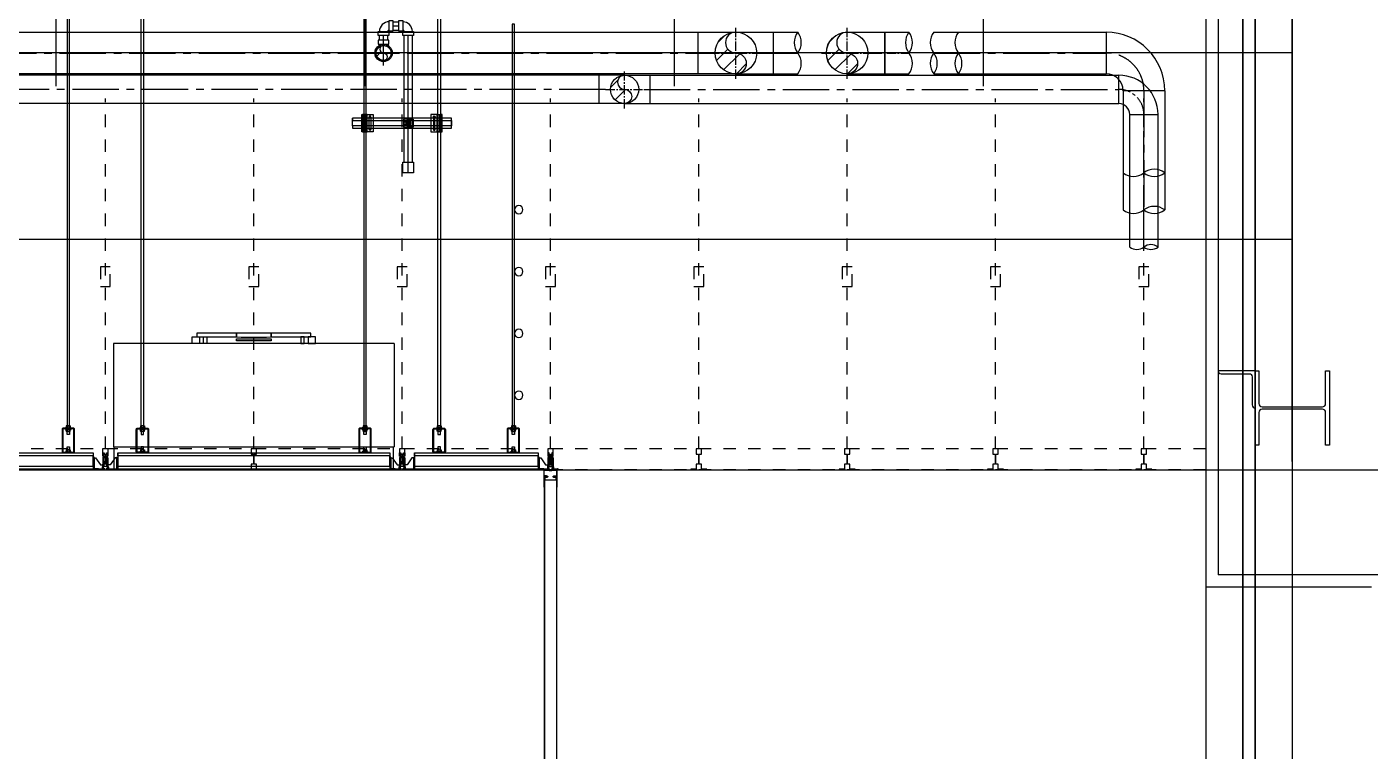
# Model space of a CAD drawing. Header units: millimetres. Extents: x -192235 to 515711, y 45168 to 947868.
# Drawn here: x 184882 to 190315, y 470063 to 472990 of the extents above; entities that cross this region are included whole.
import ezdxf

# ---------------------------------------------------------------- set-up
doc = ezdxf.new("R2010")
doc.units = ezdxf.units.MM
doc.header["$LTSCALE"] = 1000
doc.header["$PDMODE"] = 1
for name, pattern in [('CENTER2', [1.125, 0.75, -0.125, 0.125, -0.125]), ('HIDDEN', [0.375, 0.25, -0.125]), ('HIDDEN2', [4.7625, 3.175, -1.5875]), ('TPH12-SEC-@20-1$0$CENTERK5', [6.916, 6.667, -0.083, 0.083, -0.083]), ('TPH12-SEC-@20-1$0$DOTK1', [0.1, 0.05, -0.05])]:
    doc.linetypes.add(name, pattern=pattern)
for name, color, linetype in [('FS-LINE', 10, 'Continuous'), ('TPH12-SEC-@20-1$0$$FFU', 252, 'TPH12-SEC-@20-1$0$DOTK1'), ('TPH12-SEC-@20-1$0$H-SIN', 252, 'TPH12-SEC-@20-1$0$CENTERK5'), ('TPH12-SEC-@20-1$0$SIAGE1', 252, 'Continuous'), ('TPH12-SEC-@20-1$0$SIAGE3', 252, 'Continuous'), ('TPH12-SEC-@20-1$0$STEEL2', 252, 'Continuous'), ('TPH12-SEC-@20-1$0$STEEL3', 252, 'Continuous'), ('TPH12-SEC-@20-1$0$SUGATA3', 252, 'Continuous'), ('YCD-Xfa-Sec-24$0$A-C-Ceil-Hand_3-8', 2, 'Continuous'), ('YCD-Xfa-Sec-24$0$A-C-Ceiling Grid', 15, 'Continuous'), ('YCD-Xfa-Sec-24$0$A-hurdle', 10, 'Continuous'), ('YCD-Xfa-Sec-24$0$A-WALL-F1', 190, 'Continuous'), ('YCD-Xfa-Sec-24$0$FFU', 145, 'Continuous'), ('YCD-Xfa-Sec-24$0$partition-S', 3, 'Continuous'), ('YFM1P-短$0$M-FOUN', 252, 'Continuous')]:
    doc.layers.add(name, color=color, linetype=linetype)

# ---------------------------------------------------------------- blocks, each defined once
blk = doc.blocks.new('TPH12-SEC-@20-1')
at = {"layer": 'DEFPOINTS'}
for p, q in [((185000, 475550), (185000, 472750)), ((186250, 475550), (186250, 472750)), ((187500, 475550), (187500, 472750)), ((188750, 475550), (188750, 472750))]:
    blk.add_line(p, q, dxfattribs=at)
at = {"layer": 'TPH12-SEC-@20-1$0$$FFU'}
for p, q in [((185200, 471285), (185200, 472700)), ((185800, 471285), (185800, 472700)), ((186400, 471285), (186400, 472700)), ((187000, 471285), (187000, 472700)), ((187600, 471285), (187600, 472700)), ((188200, 471285), (188200, 472700)), ((188800, 471285), (188800, 472700)), ((189400, 471285), (189400, 472700)), ((189650, 471285), (100350, 471285)), ((189650, 471200), (100350, 471200))]:
    blk.add_line(p, q, dxfattribs=at)
for points in [[(185220, 471940), (185220, 472020), (185220, 472020), (185180, 472020), (185180, 471940)], [(185820, 471940), (185820, 472020), (185820, 472020), (185780, 472020), (185780, 471940)], [(186420, 471940), (186420, 472020), (186420, 472020), (186380, 472020), (186380, 471940)], [(187020, 471940), (187020, 472020), (187020, 472020), (186980, 472020), (186980, 471940)], [(187620, 471940), (187620, 472020), (187620, 472020), (187580, 472020), (187580, 471940)], [(188220, 471940), (188220, 472020), (188220, 472020), (188180, 472020), (188180, 471940)], [(188820, 471940), (188820, 472020), (188820, 472020), (188780, 472020), (188780, 471940)], [(189420, 471940), (189420, 472020), (189420, 472020), (189380, 472020), (189380, 471940)], [(185189, 471203), (185167.5, 471203), (185167.5, 471200), (185232.5, 471200), (185232.5, 471203), (185211, 471203), (185211, 471222), (185201.5, 471222), (185201.5, 471263), (185211, 471263), (185211, 471285), (185189, 471285), (185189, 471263), (185198.5, 471263), (185198.5, 471222), (185189, 471222)], [(185789, 471203), (185767.5, 471203), (185767.5, 471200), (185832.5, 471200), (185832.5, 471203), (185811, 471203), (185811, 471222), (185801.5, 471222), (185801.5, 471263), (185811, 471263), (185811, 471285), (185789, 471285), (185789, 471263), (185798.5, 471263), (185798.5, 471222), (185789, 471222)], [(186389, 471203), (186367.5, 471203), (186367.5, 471200), (186432.5, 471200), (186432.5, 471203), (186411, 471203), (186411, 471222), (186401.5, 471222), (186401.5, 471263), (186411, 471263), (186411, 471285), (186389, 471285), (186389, 471263), (186398.5, 471263), (186398.5, 471222), (186389, 471222)], [(186989, 471203), (186967.5, 471203), (186967.5, 471200), (187032.5, 471200), (187032.5, 471203), (187011, 471203), (187011, 471222), (187001.5, 471222), (187001.5, 471263), (187011, 471263), (187011, 471285), (186989, 471285), (186989, 471263), (186998.5, 471263), (186998.5, 471222), (186989, 471222)], [(187589, 471203), (187567.5, 471203), (187567.5, 471200), (187632.5, 471200), (187632.5, 471203), (187611, 471203), (187611, 471222), (187601.5, 471222), (187601.5, 471263), (187611, 471263), (187611, 471285), (187589, 471285), (187589, 471263), (187598.5, 471263), (187598.5, 471222), (187589, 471222)], [(188189, 471203), (188167.5, 471203), (188167.5, 471200), (188232.5, 471200), (188232.5, 471203), (188211, 471203), (188211, 471222), (188201.5, 471222), (188201.5, 471263), (188211, 471263), (188211, 471285), (188189, 471285), (188189, 471263), (188198.5, 471263), (188198.5, 471222), (188189, 471222)], [(188789, 471203), (188767.5, 471203), (188767.5, 471200), (188832.5, 471200), (188832.5, 471203), (188811, 471203), (188811, 471222), (188801.5, 471222), (188801.5, 471263), (188811, 471263), (188811, 471285), (188789, 471285), (188789, 471263), (188798.5, 471263), (188798.5, 471222), (188789, 471222)], [(189389, 471203), (189367.5, 471203), (189367.5, 471200), (189432.5, 471200), (189432.5, 471203), (189411, 471203), (189411, 471222), (189401.5, 471222), (189401.5, 471263), (189411, 471263), (189411, 471285), (189389, 471285), (189389, 471263), (189398.5, 471263), (189398.5, 471222), (189389, 471222)]]:
    blk.add_lwpolyline(points, close=True, dxfattribs=at)
at = {"layer": 'TPH12-SEC-@20-1$0$H-SIN'}
for p, q in [((190000, 484000), (190000, 447500)), ((84160.9, 471200), (201769.6, 471200))]:
    blk.add_line(p, q, dxfattribs=at)
at = {"layer": 'TPH12-SEC-@20-1$0$SIAGE1'}
for p in [(189650, 474650), (190320, 470725)]:
    blk.add_line(p, (189650, 470725), dxfattribs=at)
at = {"layer": 'TPH12-SEC-@20-1$0$SIAGE3'}
for p in [(189700, 474650), (190350, 470775)]:
    blk.add_line(p, (189700, 470775), dxfattribs=at)
at = {"layer": 'TPH12-SEC-@20-1$0$STEEL2'}
for points in [[(189850, 471450), (189850, 471600), (189700, 471600), (189700, 471600, 0.414214), (189712, 471588), (189826, 471588, -0.414214), (189838, 471576), (189838, 471462, 0.414214), (189850, 471450)], [(189850, 471300), (189850, 471600), (189865, 471600), (189865, 471468, 0.414214), (189878, 471455), (190122, 471455, 0.414214), (190135, 471468), (190135, 471600), (190150, 471600), (190150, 471300), (190135, 471300), (190135, 471432, 0.414214), (190122, 471445), (189878, 471445, 0.414214), (189865, 471432), (189865, 471300)]]:
    blk.add_lwpolyline(points, format="xyb", close=True, dxfattribs=at)
at = {"layer": 'TPH12-SEC-@20-1$0$STEEL3'}
for p, q in [((190000, 471232.8), (190000, 476874.9)), ((189650, 474650), (189650, 472783.5))]:
    blk.add_line(p, q, dxfattribs=at)
at = {"layer": 'TPH12-SEC-@20-1$0$SUGATA3'}
blk.add_line((189650, 470725), (189650, 466700), dxfattribs=at)
blk = doc.blocks.new('YFM1P-短')
at = {"layer": 'YFM1P-短$0$M-FOUN', "color": 4}
for p, q in [((100000, 472885), (190000, 472885)), ((100000, 472130), (190000, 472130))]:
    blk.add_line(p, q, dxfattribs=at)
at = {"layer": 'YFM1P-短$0$M-FOUN', "color": 1}
blk.add_line((190000, 471200), (100000, 471200), dxfattribs=at)
blk = doc.blocks.new('YCD-Xfa-Sec-24$0$cg-1')
blk.add_lwpolyline([(0, 68), (0, 0), (1100, 0), (1100, 2.8), (0, 2.8), (0, 15.2), (1100, 15.2), (1100, 55.7), (0, 55.7), (0, 68), (1100, 68), (1100, 0)])
blk = doc.blocks.new('YCD-Xfa-Sec-24$0$Ceil-4T')
for p, q in [((0.45, 5.1), (0, 5.1)), ((0, 5.1), (0, 0)), ((2.2, 0.33), (0, 0.33)), ((0, 0.25), (2.2, 0.25)), ((2.2, 0), (0, 0)), ((0.45, 4.8), (0.45, 5.1)), ((0.45, 4.8), (0.45, 0.33)), ((0.45, 4.8), (1.05, 4.8)), ((0.6, 0.33), (2.2, 0.33)), ((1.05, 4.8), (3, 2.05)), ((3, 2.05), (3.95, 2.05)), ((3.95, 1.55), (3.75, 0.88)), ((3.75, 0.88), (3.95, 0.88)), ((3.75, 0.88), (3.75, 0.25)), ((3.95, 4.8), (3.95, 0.3)), ((3.95, 0.88), (3.95, 1.55)), ((3.95, 0.88), (3.95, 0.45)), ((4.3, 5.1), (4.25, 5.1)), ((5.75, 5.1), (5.7, 5.1)), ((6.05, 4.8), (6.05, 0.3)), ((7, 2.05), (6.05, 2.05)), ((6.05, 1.55), (6.25, 0.88)), ((6.05, 0.88), (6.05, 1.55)), ((6.25, 0.88), (6.05, 0.88)), ((6.05, 0.88), (6.05, 0.45)), ((6.25, 0.88), (6.25, 0.25)), ((8.95, 4.8), (7, 2.05)), ((7.8, 0.33), (10, 0.33)), ((10, 0.25), (7.8, 0.25)), ((10, 0), (7.8, 0)), ((9.55, 4.8), (8.95, 4.8)), ((9.55, 5.1), (10, 5.1)), ((9.55, 4.8), (9.55, 5.1)), ((9.55, 4.8), (9.55, 0.28)), ((10, 5.1), (10, 0))]:
    blk.add_line(p, q)
for points in [[(5.58, 0.1), (5.54, 0.1, -0.414214), (5.5, 0.14), (5.5, 0.58, -0.414214), (5.52, 0.6), (5.82, 0.6, 0.414214), (5.84, 0.62), (5.84, 1.2, 0.414214), (5.74, 1.3), (4.26, 1.3, 0.414214), (4.16, 1.2), (4.16, 0.62, 0.414214), (4.18, 0.6), (4.48, 0.6, -0.414214), (4.5, 0.58), (4.5, 0.14, -0.414214), (4.46, 0.1), (4.42, 0.1, 0.414214), (4.4, 0.08), (4.4, 0.04, -0.414214), (4.36, 0), (2.24, 0, -0.414214), (2.2, 0.04), (2.2, 0.25), (2.2, 0.28, -0.414214), (2.25, 0.33), (2.27, 0.33, -0.414214), (2.32, 0.28), (2.32, 0.27, 0.414214), (2.34, 0.25), (3.87, 0.25, 0.414214), (3.97, 0.35), (3.97, 1.48, -0.414214), (3.99, 1.5), (4.2, 1.5, 0.414214), (4.3, 1.6), (4.3, 5.4, 0.414214), (4.2, 5.5), (3.96, 5.5, -0.414214), (3.94, 5.52), (3.94, 6.76, -0.414214), (3.98, 6.8), (4.46, 6.8, -0.414214), (4.5, 6.76), (4.5, 6.42, -0.414214), (4.48, 6.4), (4.18, 6.4, 0.414214), (4.16, 6.38), (4.16, 5.8, 0.414214), (4.26, 5.7), (5.74, 5.7, 0.414214), (5.84, 5.8), (5.84, 6.38, 0.414214), (5.82, 6.4), (5.52, 6.4, -0.414214), (5.5, 6.42), (5.5, 6.76, -0.414214), (5.54, 6.8), (6.02, 6.8, -0.414214), (6.06, 6.76), (6.06, 5.52, -0.414214), (6.04, 5.5), (5.8, 5.5, 0.414214), (5.7, 5.4), (5.7, 1.6, 0.414214), (5.8, 1.5), (6.01, 1.5, -0.414214), (6.03, 1.48), (6.03, 0.35, 0.414214), (6.13, 0.25), (7.66, 0.25, 0.414214), (7.68, 0.27), (7.68, 0.28, -0.414214), (7.73, 0.33), (7.75, 0.33, -0.414214), (7.8, 0.28), (7.8, 0.25), (7.8, 0.04, -0.414214), (7.76, 0), (5.64, 0, -0.414214), (5.6, 0.04), (5.6, 0.08, 0.414214)], [(4.52, 5.5, 0.414214), (4.42, 5.4), (4.42, 5.2, 0.414214), (4.52, 5.1), (5.48, 5.1, 0.414214), (5.58, 5.2), (5.58, 5.4, 0.414214), (5.48, 5.5)], [(5.58, 3.24, -0.684718), (5.41, 3.17, 0.441058), (4.59, 3.17, -0.684718), (4.42, 3.24), (4.42, 4.38), (4.42, 4.8, -0.414214), (4.52, 4.9), (5.48, 4.9, -0.414214), (5.58, 4.8), (5.58, 4.38)], [(5, 1.5), (5.48, 1.5, 0.414214), (5.58, 1.6), (5.58, 2.36, 0.684718), (5.41, 2.43, -0.441058), (4.59, 2.43, 0.684718), (4.42, 2.36), (4.42, 1.6, 0.414214), (4.52, 1.5)]]:
    blk.add_lwpolyline(points, format="xyb", close=True)
blk.add_circle((5, 2.8), 0.375)
for centre, radius, start, end in [((3.75, 0.45), 0.2, 270, 0), ((4.25, 4.8), 0.3, 90, 180), ((5.75, 4.8), 0.3, 0, 90), ((6.25, 0.45), 0.2, 180, 270)]:
    blk.add_arc(centre, radius, start, end)
for p in [(2.2, 0), (2.2, 0), (2.2, 0), (2.2, 0), (2.2, 0), (2.2, 0), (2.2, 0), (2.2, 0), (2.2, 0), (2.2, 0), (2.2, 0), (2.2, 0), (2.2, 0), (2.2, 0), (2.2, 0), (2.2, 0), (2.2, 0), (3.95, 0.35), (3.97, 0.41), (4.16, 0.64), (4.54, 5.1), (4.56, 4.9), (4.58, 5.1), (5.84, 0.65), (5.85, 0.67), (6.03, 0.41), (6.05, 0.35), (7.8, 0)]:
    blk.add_point(p)
blk = doc.blocks.new('YCD-Xfa-Sec-24$0$FFU-120x120x55')
for p, q in [((-56.8, 50.8), (-56.8, 9)), ((56.8, 50.8), (-56.8, 50.8)), ((56.8, 50.8), (56.8, 9)), ((-56.8, 9), (56.8, 9)), ((-56.5, 0), (-56.5, 9)), ((56.5, 0), (56.5, 9)), ((-56.5, 0), (56.5, 0))]:
    blk.add_line(p, q)
for points in [[(-7, 54.87, 0.414214), (-7.13, 55), (-23, 55), (-23, 53.5), (-7.13, 53.5, 0.414214), (-7, 53.63)], [(6.87, 53.49, 0.396463), (7, 53.63), (7, 54.87, 0.414214), (6.87, 55), (-6.87, 55, 0.414214), (-7, 54.87), (-7, 53.63, 0.396539), (-6.87, 53.49, 0.029282)], [(7.13, 53.5), (23, 53.5), (23, 55), (7.13, 55, 0.414214), (7, 54.87), (7, 53.63, 0.414214)]]:
    blk.add_lwpolyline(points, format="xyb", close=True)
for points in [[(-22.03, 50.8), (-25, 50.8), (-25, 53.5), (-22.03, 53.5), (-22.03, 51.04)], [(-19, 50.8), (-20.35, 50.8), (-20.35, 53.5), (-19, 53.5), (-19, 51.04)], [(-7, 51.8), (-7, 52.7), (7, 52.7), (7, 51.8)], [(19, 50.8), (20.35, 50.8), (20.35, 53.5), (19, 53.5), (19, 50.95)], [(22.03, 50.8), (25, 50.8), (25, 53.5), (22.03, 53.5), (22.03, 50.95)]]:
    blk.add_lwpolyline(points, close=True)
blk = doc.blocks.new('YCD-Xfa-Sec-24$0$Ceil-3T')
for p, q in [((-1.05, 1.55), (-1.25, 0.88)), ((-1.25, 0.88), (-1.05, 0.88)), ((-1.25, 0.88), (-1.25, 0.25)), ((-1.05, 4.8), (-1.05, 0.3)), ((-1.05, 0.88), (-1.05, 1.55)), ((-1.05, 0.88), (-1.05, 0.45)), ((-0.7, 5.1), (-0.75, 5.1)), ((0.75, 5.1), (0.7, 5.1)), ((1.05, 4.8), (1.05, 0.3)), ((2, 2.05), (1.05, 2.05)), ((1.05, 1.55), (1.25, 0.88)), ((1.05, 0.88), (1.05, 1.55)), ((1.25, 0.88), (1.05, 0.88)), ((1.05, 0.88), (1.05, 0.45)), ((1.25, 0.88), (1.25, 0.25)), ((3.95, 4.8), (2, 2.05)), ((2.8, 0.33), (5, 0.33)), ((5, 0.25), (2.8, 0.25)), ((5, 0), (2.8, 0)), ((4.55, 4.8), (3.95, 4.8)), ((4.55, 5.1), (5, 5.1)), ((4.55, 4.8), (4.55, 5.1)), ((4.55, 4.8), (4.55, 0.28)), ((5, 5.1), (5, 0))]:
    blk.add_line(p, q)
for points in [[(0.58, 0.1), (0.54, 0.1, -0.414214), (0.5, 0.14), (0.5, 0.58, -0.414214), (0.52, 0.6), (0.82, 0.6, 0.414214), (0.84, 0.62), (0.84, 1.2, 0.414214), (0.74, 1.3), (-0.74, 1.3, 0.414214), (-0.84, 1.2), (-0.84, 0.62, 0.414214), (-0.82, 0.6), (-0.52, 0.6, -0.414214), (-0.5, 0.58), (-0.5, 0.14, -0.414214), (-0.54, 0.1), (-0.58, 0.1, 0.414214), (-0.6, 0.08), (-0.6, 0.04, -0.414214), (-0.64, 0), (-2.76, 0, -0.414214), (-2.8, 0.04), (-2.8, 0.25), (-2.8, 0.28, -0.414214), (-2.75, 0.33), (-2.73, 0.33, -0.414214), (-2.68, 0.28), (-2.68, 0.27, 0.414214), (-2.66, 0.25), (-1.13, 0.25, 0.414214), (-1.03, 0.35), (-1.03, 1.48, -0.414214), (-1.01, 1.5), (-0.8, 1.5, 0.414214), (-0.7, 1.6), (-0.7, 5.4, 0.414214), (-0.8, 5.5), (-1.04, 5.5, -0.414214), (-1.06, 5.52), (-1.06, 6.76, -0.414214), (-1.02, 6.8), (-0.54, 6.8, -0.414214), (-0.5, 6.76), (-0.5, 6.42, -0.414214), (-0.52, 6.4), (-0.82, 6.4, 0.414214), (-0.84, 6.38), (-0.84, 5.8, 0.414214), (-0.74, 5.7), (0.74, 5.7, 0.414214), (0.84, 5.8), (0.84, 6.38, 0.414214), (0.82, 6.4), (0.52, 6.4, -0.414214), (0.5, 6.42), (0.5, 6.76, -0.414214), (0.54, 6.8), (1.02, 6.8, -0.414214), (1.06, 6.76), (1.06, 5.52, -0.414214), (1.04, 5.5), (0.8, 5.5, 0.414214), (0.7, 5.4), (0.7, 1.6, 0.414214), (0.8, 1.5), (1.01, 1.5, -0.414214), (1.03, 1.48), (1.03, 0.35, 0.414214), (1.13, 0.25), (2.66, 0.25, 0.414214), (2.68, 0.27), (2.68, 0.28, -0.414214), (2.73, 0.33), (2.75, 0.33, -0.414214), (2.8, 0.28), (2.8, 0.25), (2.8, 0.04, -0.414214), (2.76, 0), (0.64, 0, -0.414214), (0.6, 0.04), (0.6, 0.08, 0.414214)], [(-0.48, 5.5, 0.414214), (-0.58, 5.4), (-0.58, 5.2, 0.414214), (-0.48, 5.1), (0.48, 5.1, 0.414214), (0.58, 5.2), (0.58, 5.4, 0.414214), (0.48, 5.5)], [(0.58, 3.24, -0.684718), (0.41, 3.17, 0.441058), (-0.41, 3.17, -0.684718), (-0.58, 3.24), (-0.58, 4.38), (-0.58, 4.8, -0.414214), (-0.48, 4.9), (0.48, 4.9, -0.414214), (0.58, 4.8), (0.58, 4.38)], [(0, 1.5), (0.48, 1.5, 0.414214), (0.58, 1.6), (0.58, 2.36, 0.684718), (0.41, 2.43, -0.441058), (-0.41, 2.43, 0.684718), (-0.58, 2.36), (-0.58, 1.6, 0.414214), (-0.48, 1.5)]]:
    blk.add_lwpolyline(points, format="xyb", close=True)
blk.add_circle((0, 2.8), 0.375)
for centre, radius, start, end in [((-1.25, 0.45), 0.2, 270, 0), ((-0.75, 4.8), 0.3, 90, 180), ((0.75, 4.8), 0.3, 0, 90), ((1.25, 0.45), 0.2, 180, 270)]:
    blk.add_arc(centre, radius, start, end)
for p in [(-1.05, 6.8), (1.05, 6.8), (-1.05, 0.35), (-1.03, 0.41), (-0.84, 0.64), (-0.46, 5.1), (-0.44, 4.9), (-0.42, 5.1), (0.84, 0.65), (0.85, 0.67), (1.03, 0.41), (1.05, 0.35), (2.8, 0)]:
    blk.add_point(p)
blk = doc.blocks.new('YCD-Xfa-Sec-24$0$Cap-3')
for p, q in [((-8, 2.8), (-11, 2)), ((-11, 2), (-11, 0)), ((-11, 2), (11, 2)), ((-11, 0), (11, 0)), ((-8, 9.2), (-8, 2.8)), ((0, 10), (-6, 10)), ((-4, 9.2), (-4, 2.8)), ((6, 10), (0, 10)), ((4, 2.8), (4, 9.2)), ((8, 9.2), (8, 2.8)), ((8, 2.8), (11, 2)), ((11, 2), (11, 0))]:
    blk.add_line(p, q)
for centre, radius, start, end in [((-6, 7.1), 2.9, 46.3972, 133.6028), ((-6, 4.9), 2.9, 226.3972, 313.6028), ((0, -0.4), 10.4, 67.3801, 112.6199), ((0, 12.4), 10.4, 247.3801, 292.6199), ((6, 7.1), 2.9, 46.3972, 133.6028), ((6, 4.9), 2.9, 226.3972, 313.6028)]:
    blk.add_arc(centre, radius, start, end)
blk = doc.blocks.new('YCD-Xfa-Sec-24')
at = {"layer": 'YCD-Xfa-Sec-24$0$A-C-Ceil-Hand_3-8', "elevation": 0}
for points in [[(523445.2, 401378), (523454.8, 401378), (523454.8, 403196.6), (523445.2, 403196.6)], [(523754.8, 401378), (523745.2, 401378), (523745.2, 403196.6), (523754.8, 403196.6)], [(524645.2, 401378), (524654.8, 401378), (524654.8, 403196.6), (524645.2, 403196.6)], [(524954.8, 401378), (524945.2, 401378), (524945.2, 403196.6), (524954.8, 403196.6)], [(523154.8, 401378), (523145.2, 401378), (523145.2, 403000.1), (523154.8, 403000.1)], [(523145.2, 401343), (523154.8, 401343), (523154.8, 401355), (523145.2, 401355)], [(523454.8, 401343), (523445.2, 401343), (523445.2, 401355), (523454.8, 401355)], [(523745.2, 401343), (523754.8, 401343), (523754.8, 401355), (523745.2, 401355)], [(524654.8, 401343), (524645.2, 401343), (524645.2, 401355), (524654.8, 401355)], [(524945.2, 401343), (524954.8, 401343), (524954.8, 401355), (524945.2, 401355)], [(523145.2, 401281), (523154.8, 401281), (523154.8, 401293), (523145.2, 401293)], [(523454.8, 401281), (523445.2, 401281), (523445.2, 401293), (523454.8, 401293)], [(523745.2, 401281), (523754.8, 401281), (523754.8, 401293), (523745.2, 401293)], [(524654.8, 401281), (524645.2, 401281), (524645.2, 401293), (524654.8, 401293)], [(524945.2, 401281), (524954.8, 401281), (524954.8, 401293), (524945.2, 401293)]]:
    blk.add_lwpolyline(points, close=True, dxfattribs=at)
for points in [[(523175, 401363), (523175, 401273, -0.414214), (523170, 401268), (523130, 401268, -0.414214), (523125, 401273), (523125, 401363, -0.414214), (523130, 401368), (523170, 401368, -0.414214)], [(523172, 401363), (523172, 401273, -0.414214), (523170, 401271), (523130, 401271, -0.414214), (523128, 401273), (523128, 401363, -0.414214), (523130, 401365), (523170, 401365, -0.414214)], [(523425, 401363), (523425, 401273, 0.414214), (523430, 401268), (523470, 401268, 0.414214), (523475, 401273), (523475, 401363, 0.414214), (523470, 401368), (523430, 401368, 0.414214)], [(523428, 401363), (523428, 401273, 0.414214), (523430, 401271), (523470, 401271, 0.414214), (523472, 401273), (523472, 401363, 0.414214), (523470, 401365), (523430, 401365, 0.414214)], [(523775, 401363), (523775, 401273, -0.414214), (523770, 401268), (523730, 401268, -0.414214), (523725, 401273), (523725, 401363, -0.414214), (523730, 401368), (523770, 401368, -0.414214)], [(523772, 401363), (523772, 401273, -0.414214), (523770, 401271), (523730, 401271, -0.414214), (523728, 401273), (523728, 401363, -0.414214), (523730, 401365), (523770, 401365, -0.414214)], [(524625, 401363), (524625, 401273, 0.414214), (524630, 401268), (524670, 401268, 0.414214), (524675, 401273), (524675, 401363, 0.414214), (524670, 401368), (524630, 401368, 0.414214)], [(524628, 401363), (524628, 401273, 0.414214), (524630, 401271), (524670, 401271, 0.414214), (524672, 401273), (524672, 401363, 0.414214), (524670, 401365), (524630, 401365, 0.414214)], [(524975, 401363), (524975, 401273, -0.414214), (524970, 401268), (524930, 401268, -0.414214), (524925, 401273), (524925, 401363, -0.414214), (524930, 401368), (524970, 401368, -0.414214)], [(524972, 401363), (524972, 401273, -0.414214), (524970, 401271), (524930, 401271, -0.414214), (524928, 401273), (524928, 401363, -0.414214), (524930, 401365), (524970, 401365, -0.414214)]]:
    blk.add_lwpolyline(points, format="xyb", close=True, dxfattribs=at)
at = {"layer": 'YCD-Xfa-Sec-24$0$A-C-Ceiling Grid', "elevation": 0}
blk.add_lwpolyline([(523550, 401268), (523550, 401200), (523050, 401200), (523050, 401202.8), (523550, 401202.8), (523550, 401215.2), (523050, 401215.2), (523050, 401255.7), (523550, 401255.7), (523550, 401268), (523050, 401268), (523050, 401200)], dxfattribs=at)
blk.add_lwpolyline([(523550, 401268), (523550, 401200), (523050, 401200), (523050, 401202.8), (523550, 401202.8), (523550, 401215.2), (523050, 401215.2), (523050, 401255.7), (523550, 401255.7), (523550, 401268), (523050, 401268), (523050, 401200)], dxfattribs=at)
at = {"layer": 'YCD-Xfa-Sec-24$0$A-hurdle'}
for centre in [(523128.2, 402251, 0), (523128.2, 402001, 0), (523128.2, 401751, 0), (523128.2, 401501, 0)]:
    blk.add_circle(centre, 17, dxfattribs=at)
at = {"layer": 'YCD-Xfa-Sec-24$0$A-WALL-F1'}
for points in [[(520151.8, 404569.4), (520159, 404569.4), (520159, 404570), (520151.8, 404570, 0.414214), (520150, 404568.2), (520150, 396274.2, 0.414213), (520151.8, 396272.4), (520159, 396272.4), (520159, 396273), (520151.8, 396273, -0.414214), (520150.6, 396274.2), (520150.6, 404568.2, -0.414214)], [(520198.2, 404569.4), (520191, 404569.4), (520191, 404570), (520198.2, 404570, -0.414214), (520200, 404568.2), (520200, 396274.2, -0.414213), (520198.2, 396272.4), (520191, 396272.4), (520191, 396273), (520198.2, 396273, 0.414214), (520199.4, 396274.2), (520199.4, 404568.2, 0.414214)]]:
    blk.add_lwpolyline(points, format="xyb", close=True, dxfattribs=at)
at = {"layer": 'YCD-Xfa-Sec-24$0$partition-S'}
for p, q in [((522973.5, 401130, 0), (522973.5, 401200, 0)), ((522973.5, 401200, 0), (522999.7, 401200, 0)), ((522976.5, 401198.5, 0), (522975, 401197, 0)), ((522975, 401197, 0), (522975, 401140, 0)), ((522994, 401198.5, 0), (522976.5, 401198.5, 0)), ((522995, 401197.5, 0), (522994, 401198.5, 0)), ((522999.7, 401197.5, 0), (522995, 401197.5, 0)), ((522999.7, 401200, 0), (523000, 401199.7, 0)), ((523000, 401197.8, 0), (522999.7, 401197.5, 0)), ((523000, 401199.7, 0), (523000.3, 401200, 0)), ((523000.3, 401197.5, 0), (523000, 401197.8, 0)), ((523000.3, 401200, 0), (523026.5, 401200, 0)), ((523005, 401197.5, 0), (523000.3, 401197.5, 0)), ((523006, 401198.5, 0), (523005, 401197.5, 0)), ((523023.5, 401198.5, 0), (523006, 401198.5, 0)), ((523025, 401197, 0), (523023.5, 401198.5, 0)), ((523025, 401140, 0), (523025, 401197, 0)), ((523026.5, 401200, 0), (523026.5, 401130, 0)), ((522975, 401140, 0), (522974.5, 401131.2, 0)), ((522975.6, 401173.2, 0), (522975.6, 396724.8, 0)), ((522976.1, 401169.1, 0), (522976.1, 401160.1, 0)), ((522984, 401175, 0), (522976.8, 401175, 0)), ((522984, 401174.4, 0), (522976.8, 401174.4, 0)), ((522976.9, 401160.1, 0), (522976.9, 401169.1, 0)), ((522987.2, 401170.6, 0), (522977.6, 401170.6, 0)), ((522977.6, 401169.8, 0), (522987.2, 401169.8, 0)), ((523022.4, 401159.4, 0), (522977.6, 401159.4, 0)), ((522977.6, 401158.6, 0), (523022.4, 401158.6, 0)), ((522987.2, 401174.4, 0), (522981.1, 401174.4, 0)), ((522981.1, 401174.4, 0), (522981.1, 401173.6, 0)), ((522981.1, 401173.6, 0), (522987.2, 401173.6, 0)), ((522984, 401175, 0), (522984, 401174.4, 0)), ((522988.2, 401172.6, 0), (522988.2, 401171.6, 0)), ((522989, 401171.6, 0), (522989, 401172.6, 0)), ((523011, 401172.6, 0), (523011, 401171.6, 0)), ((523011.8, 401171.6, 0), (523011.8, 401172.6, 0)), ((523018.9, 401174.4, 0), (523012.8, 401174.4, 0)), ((523012.8, 401173.6, 0), (523018.9, 401173.6, 0)), ((523022.4, 401170.6, 0), (523012.8, 401170.6, 0)), ((523012.8, 401169.8, 0), (523022.4, 401169.8, 0)), ((523016, 401175, 0), (523023.2, 401175, 0)), ((523016, 401175, 0), (523016, 401174.4, 0)), ((523016, 401174.4, 0), (523023.2, 401174.4, 0)), ((523018.9, 401173.6, 0), (523018.9, 401174.4, 0)), ((523023.1, 401169.1, 0), (523023.1, 401160.1, 0)), ((523023.9, 401160.1, 0), (523023.9, 401169.1, 0)), ((523024.4, 401173.2, 0), (523024.4, 396724.8, 0)), ((523025, 401173.3, 0), (523025, 396724.8, 0)), ((523025.5, 401131.2, 0), (523025, 401140, 0)), ((522975, 401130, 0), (522973.5, 401130, 0)), ((522974.5, 401131.2, 0), (522975, 401131.2, 0)), ((522975, 401131.2, 0), (522975, 401130, 0)), ((523025, 401130, 0), (523025, 401131.2, 0)), ((523025, 401131.2, 0), (523025.5, 401131.2, 0)), ((523026.5, 401130, 0), (523025, 401130, 0))]:
    blk.add_line(p, q, dxfattribs=at)
for centre, radius, start, end in [((522976.8, 401173.2, 0), 1.8, 90, 180), ((522976.8, 401173.2, 0), 1.2, 90, 180), ((522977.6, 401169.1, 0), 1.5, 90, 180), ((522977.6, 401160.1, 0), 1.5, 180, 270), ((522977.6, 401169.1, 0), 0.698, 90, 180), ((522977.6, 401160.1, 0), 0.698, 180, 270), ((522987.2, 401172.6, 0), 1.79, 0, 90), ((522987.2, 401172.6, 0), 0.997, 0, 90), ((522987.2, 401171.6, 0), 1.79, 270, 0), ((522987.2, 401171.6, 0), 0.997, 270, 0), ((523012.8, 401172.6, 0), 1.79, 90, 180), ((523012.8, 401171.6, 0), 1.79, 180, 270), ((523012.8, 401172.6, 0), 0.997, 90, 180), ((523012.8, 401171.6, 0), 0.997, 180, 270), ((523022.4, 401169.1, 0), 1.5, 0, 90), ((523022.4, 401169.1, 0), 0.698, 360, 90), ((523022.4, 401160.1, 0), 0.698, 270, 0), ((523022.4, 401160.1, 0), 1.5, 270, 0), ((523023.2, 401173.2, 0), 1.78, 359.3327, 90.2764), ((523023.2, 401173.2, 0), 1.2, 0, 90)]:
    blk.add_arc(centre, radius, start, end, dxfattribs=at)
at = {"layer": 'YCD-Xfa-Sec-24$0$A-C-Ceil-Hand_3-8', "xscale": -1}
for p in [(523150, 401368, 0), (523750, 401368, 0), (524950, 401368, 0), (523150, 401271, 0), (523750, 401271, 0), (524950, 401271, 0)]:
    blk.add_blockref('YCD-Xfa-Sec-24$0$Cap-3', p, dxfattribs=at)
at = {"layer": 'YCD-Xfa-Sec-24$0$A-C-Ceil-Hand_3-8', "xscale": -1, "rotation": 180}
for p in [(523150, 401365, 0), (523750, 401365, 0), (524950, 401365, 0)]:
    blk.add_blockref('YCD-Xfa-Sec-24$0$Cap-3', p, dxfattribs=at)
at = {"layer": 'YCD-Xfa-Sec-24$0$A-C-Ceil-Hand_3-8'}
for p in [(523450, 401368, 0), (524650, 401368, 0), (523450, 401271, 0), (524650, 401271, 0)]:
    blk.add_blockref('YCD-Xfa-Sec-24$0$Cap-3', p, dxfattribs=at)
at = {"layer": 'YCD-Xfa-Sec-24$0$A-C-Ceil-Hand_3-8', "rotation": 180}
for p in [(523450, 401365, 0), (524650, 401365, 0)]:
    blk.add_blockref('YCD-Xfa-Sec-24$0$Cap-3', p, dxfattribs=at)
at = {"layer": 'YCD-Xfa-Sec-24$0$A-C-Ceiling Grid', "yscale": 10, "zscale": 10}
for name, p, xscale in [('YCD-Xfa-Sec-24$0$Ceil-3T', (523000, 401200, 0), 10), ('YCD-Xfa-Sec-24$0$Ceil-4T', (523650, 401200, 0), -10), ('YCD-Xfa-Sec-24$0$Ceil-4T', (524850, 401200, 0), -10)]:
    blk.add_blockref(name, p, dxfattribs=dict(at, xscale=xscale))
at = {"layer": 'YCD-Xfa-Sec-24$0$A-C-Ceiling Grid', "xscale": -1}
for p in [(524750, 401200, 0), (525950, 401200, 0)]:
    blk.add_blockref('YCD-Xfa-Sec-24$0$cg-1', p, dxfattribs=at)
at = {"layer": 'YCD-Xfa-Sec-24$0$FFU', "xscale": -10, "yscale": 10, "zscale": 10}
blk.add_blockref('YCD-Xfa-Sec-24$0$FFU-120x120x55', (524199.6, 401202.5, 0), dxfattribs=at)
blk = doc.blocks.new('FS-90-25A')
at = {"layer": 'FS-LINE'}
for points in [[(2.15, -1.6), (-2.15, -1.6), (-2.15, 0), (2.15, 0)], [(-2.21, -1.66), (-2.21, -5.96), (-3.81, -5.96), (-3.81, -1.66)]]:
    blk.add_lwpolyline(points, close=True, dxfattribs=at)
for radius in [0.54, 3.88]:
    blk.add_arc((-2.21, -1.6), radius, 270, 0, dxfattribs=at)
blk = doc.blocks.new('L30-SP-TD-50x25-rd48.41375')
at = {"layer": 'FS-LINE'}
h = blk.add_hatch(dxfattribs=at)
h.set_pattern_fill('ANSI31', color=1, scale=1.5, style=0)
h.set_pattern_definition([(45, (-11264.6674, 12496.2735), (-3.367596, 3.367596), [])])
edge = h.paths.add_edge_path()
edge.add_arc((-7687.5, 18898.41), 3.02, 90, 270)
edge.add_arc((-7687.5, 18896.91), 1.51, 270, 450)
edge.add_arc((-7687.5, 18899.92), 1.51, 90, 270, ccw=False)
for p, q in [((-7683.69, 18911.02), (-7681.31, 18911.02)), ((-7689.17, 18903.54), (-7689.17, 18905.54)), ((-7685.83, 18903.54), (-7685.83, 18905.54)), ((-7683.69, 18907.68), (-7681.31, 18907.68)), ((-7679.17, 18854.25), (-7679.17, 18905.54)), ((-7675.83, 18854.25), (-7675.83, 18905.54)), ((-7689.17, 18901.94), (-7689.47, 18901.3)), ((-7685.83, 18901.94), (-7685.53, 18901.3)), ((-7695, 18873.56), (-7695, 18866.56)), ((-7665, 18873.56), (-7665, 18866.56)), ((-7678.35, 18869.5), (-7678.35, 18870.63)), ((-7677.9, 18870.81), (-7678.3, 18870.81)), ((-7678.3, 18870.44), (-7677.9, 18870.44)), ((-7678.3, 18869.69), (-7677.9, 18869.69)), ((-7677.9, 18869.31), (-7678.3, 18869.31)), ((-7677.9, 18870.81), (-7677.85, 18870.91)), ((-7677.9, 18869.31), (-7677.85, 18869.21)), ((-7677.85, 18869.21), (-7677.85, 18870.91)), ((-7677.85, 18870.91), (-7677.75, 18870.91)), ((-7677.75, 18869.21), (-7677.85, 18869.21)), ((-7677.75, 18870.91), (-7677.75, 18869.21)), ((-7677.25, 18869.21), (-7677.25, 18870.91)), ((-7677.25, 18870.91), (-7677.15, 18870.91)), ((-7677.15, 18869.21), (-7677.25, 18869.21)), ((-7677.15, 18870.91), (-7677.15, 18869.21)), ((-7677.1, 18870.81), (-7677.15, 18870.91)), ((-7677.1, 18869.31), (-7677.15, 18869.21)), ((-7677.1, 18870.81), (-7676.7, 18870.81)), ((-7676.7, 18870.44), (-7677.1, 18870.44)), ((-7676.7, 18869.69), (-7677.1, 18869.69)), ((-7677.1, 18869.31), (-7676.7, 18869.31)), ((-7676.65, 18870.63), (-7676.65, 18869.5))]:
    blk.add_line(p, q, dxfattribs=at)
at = {"layer": 'FS-LINE', "color": 1, "linetype": 'CENTER2', "ltscale": 0.01}
blk.add_line((-7687.5, 18903.43), (-7687.5, 18905.54), dxfattribs=at)
at = {"layer": 'FS-LINE', "color": 1, "linetype": 'CENTER2', "ltscale": 0.1}
for p, q in [((-7683.69, 18909.35), (-7681.31, 18909.35)), ((-7677.5, 18850), (-7677.5, 18905.54))]:
    blk.add_line(p, q, dxfattribs=at)
at = {"layer": 'FS-LINE', "color": 1, "linetype": 'CENTER2', "ltscale": 0.05}
for p, q in [((-7687.5, 18893.4), (-7687.5, 18903.43)), ((-7692.52, 18898.41), (-7682.48, 18898.41))]:
    blk.add_line(p, q, dxfattribs=at)
at = {"layer": 'FS-LINE'}
for points in [[(-7687.5, 18901.43, 1), (-7687.5, 18898.41, -1), (-7687.5, 18895.4, -1)], [(-7692.7, 18872.46), (-7692.7, 18867.66, -1), (-7693.3, 18867.66), (-7693.3, 18872.46, -1)], [(-7667.3, 18872.46), (-7667.3, 18867.66, 1), (-7666.7, 18867.66), (-7666.7, 18872.46, 1)]]:
    blk.add_lwpolyline(points, format="xyb", close=True, dxfattribs=at)
for points in [[(-7689.65, 18901.94), (-7685.35, 18901.94), (-7685.35, 18903.54), (-7689.65, 18903.54)], [(-7677.75, 18871.61), (-7679.42, 18871.61), (-7679.42, 18868.51), (-7677.75, 18868.51)], [(-7677.75, 18871.61), (-7677.5, 18871.61), (-7677.5, 18868.51), (-7677.75, 18868.51)], [(-7677.5, 18871.61), (-7677.25, 18871.61), (-7677.25, 18868.51), (-7677.5, 18868.51)], [(-7677.25, 18871.61), (-7675.58, 18871.61), (-7675.58, 18868.51), (-7677.25, 18868.51)], [(-7679.65, 18850), (-7679.65, 18854.25), (-7675.35, 18854.25), (-7675.35, 18850)]]:
    blk.add_lwpolyline(points, close=True, dxfattribs=at)
for points in [[(-7694.15, 18873.56), (-7695.95, 18873.56), (-7695.95, 18866.56), (-7694.15, 18866.56), (-7694.15, 18873.56), (-7691.65, 18873.56), (-7691.65, 18866.56), (-7696.25, 18866.56), (-7696.25, 18873.56), (-7695.95, 18873.56)], [(-7665.85, 18873.56), (-7664.05, 18873.56), (-7664.05, 18866.56), (-7665.85, 18866.56), (-7665.85, 18873.56), (-7668.35, 18873.56), (-7668.35, 18866.56), (-7663.75, 18866.56), (-7663.75, 18873.56), (-7664.05, 18873.56)], [(-7700, 18868.95), (-7700, 18868), (-7660, 18868), (-7660, 18872.13), (-7700, 18872.13), (-7700, 18871.18), (-7660, 18871.18), (-7660, 18868.95), (-7700, 18868.95), (-7700, 18872.13)], [(-7678.35, 18870.46), (-7679.25, 18870.46), (-7679.35, 18870.36), (-7679.35, 18869.77), (-7679.25, 18869.67), (-7678.35, 18869.67)]]:
    blk.add_lwpolyline(points, dxfattribs=at)
for points in [[(-7692.65, 18872.13), (-7692.65, 18872.64, 1), (-7693.35, 18872.64), (-7693.35, 18872.13)], [(-7667.35, 18872.13), (-7667.35, 18872.64, -1), (-7666.65, 18872.64), (-7666.65, 18872.13)], [(-7692.65, 18868), (-7692.65, 18867.49, -1), (-7693.35, 18867.49), (-7693.35, 18868)], [(-7667.35, 18868), (-7667.35, 18867.49, 1), (-7666.65, 18867.49), (-7666.65, 18868)]]:
    blk.add_lwpolyline(points, format="xyb", dxfattribs=at)
at = {"layer": 'FS-LINE', "linetype": 'HIDDEN', "ltscale": 0.01}
for points in [[(-7679.17, 18871.61), (-7679.42, 18871.61), (-7679.42, 18868.51), (-7679.17, 18868.51)], [(-7675.83, 18871.61), (-7675.58, 18871.61), (-7675.58, 18868.51), (-7675.83, 18868.51)]]:
    blk.add_lwpolyline(points, close=True, dxfattribs=at)
at = {"layer": 'FS-LINE'}
for radius in [3.5, 3.02]:
    blk.add_circle((-7687.5, 18898.41), radius, dxfattribs=at)
at = {"layer": 'FS-LINE', "linetype": 'HIDDEN2', "ltscale": 0.01}
for centre in [(-7693, 18872.46), (-7667, 18872.46), (-7693, 18867.66), (-7667, 18867.66)]:
    blk.add_circle(centre, 0.3, dxfattribs=at)
at = {"layer": 'FS-LINE'}
for centre, radius, start, end in [((-7677.97, 18870.63), 0.377, 150.1372, 209.8628), ((-7676.92, 18870.06), 1.43, 164.8107, 195.1893), ((-7677.97, 18869.5), 0.377, 150.1372, 209.8628), ((-7678.23, 18870.63), 0.377, 330.1372, 29.8628), ((-7679.28, 18870.06), 1.43, 344.8107, 15.1893), ((-7678.23, 18869.5), 0.377, 330.1372, 29.8628), ((-7676.77, 18870.63), 0.377, 150.1372, 209.8628), ((-7675.72, 18870.06), 1.43, 164.8107, 195.1893), ((-7676.77, 18869.5), 0.377, 150.1372, 209.8628), ((-7677.03, 18870.63), 0.377, 330.1372, 29.8628), ((-7678.08, 18870.06), 1.43, 344.8107, 15.1893), ((-7677.03, 18869.5), 0.377, 330.1372, 29.8628)]:
    blk.add_arc(centre, radius, start, end, dxfattribs=at)
for p, rotation in [((-7687.5, 18905.54), 180), ((-7681.31, 18909.35), 90)]:
    blk.add_blockref('FS-90-25A', p, dxfattribs=dict(at, rotation=rotation))
blk = doc.blocks.new('SP-L30-25')
at = {"layer": 'FS-LINE'}
h = blk.add_hatch(dxfattribs=at)
h.set_pattern_fill('ANSI31', color=1, scale=15, style=0)
h.set_pattern_definition([(45, (149416.25, 408803.395), (-33.67596, 33.67596), [])])
edge = h.paths.add_edge_path()
edge.add_arc((187750, 472884.1), 84.1, 90, 270)
edge.add_arc((187750, 472842.1), 42.1, 270, 450)
edge.add_arc((187750, 472926.2), 42.1, 90, 270, ccw=False)
h = blk.add_hatch(dxfattribs=at)
h.set_pattern_fill('ANSI31', color=1, scale=15, style=0)
h.set_pattern_definition([(45, (149866.25, 408803.395), (-33.67596, 33.67596), [])])
edge = h.paths.add_edge_path()
edge.add_arc((188200, 472884.1), 84.1, 90, 270)
edge.add_arc((188200, 472842.1), 42.1, 270, 450)
edge.add_arc((188200, 472926.2), 42.1, 90, 270, ccw=False)
for p, q in [((159702.4, 472968.3), (187750, 472968.3)), ((187597.6, 472800, 0), (187597.6, 472968.3, 0)), ((187750, 472968.3, 0), (188000, 472968.3, 0)), ((187902.4, 472800, 0), (187902.4, 472968.3, 0)), ((188200, 472968.3, 0), (188450, 472968.3, 0)), ((188352.4, 472968.3, 0), (188352.4, 472800, 0)), ((188352.4, 472800, 0), (188352.4, 472968.3, 0)), ((188550, 472968.3, 0), (189247.7, 472968.3, 0)), ((189247.7, 472968.3, 0), (189247.7, 472800, 0)), ((187750, 472800), (159702.4, 472800)), ((187750, 472800, 0), (188000, 472800, 0)), ((188200, 472800, 0), (188450, 472800, 0)), ((188550, 472800, 0), (189247.7, 472800, 0)), ((189315.9, 472731.7, 0), (189315.9, 472250, 0)), ((189484.2, 472731.7, 0), (189315.9, 472731.7, 0)), ((189484.2, 472731.7, 0), (189484.2, 472250, 0))]:
    blk.add_line(p, q, dxfattribs=at)
at = {"layer": 'FS-LINE', "color": 1, "linetype": 'CENTER2', "ltscale": 0.05}
for p, q in [((187750, 472780, 0), (187750, 472988.3, 0)), ((188200, 472780, 0), (188200, 472988.3, 0)), ((187645.9, 472884.1, 0), (187854.1, 472884.1, 0)), ((188095.9, 472884.1, 0), (188304.1, 472884.1, 0)), ((188304.1, 472884.1, 0), (188450, 472884.1, 0))]:
    blk.add_line(p, q, dxfattribs=at)
at = {"layer": 'FS-LINE', "color": 1, "linetype": 'CENTER2', "ltscale": 0.25}
for p, q in [((159702.4, 472884.1), (187645.9, 472884.1)), ((187854.1, 472884.1, 0), (188000, 472884.1, 0)), ((188550, 472884.1, 0), (189247.7, 472884.1, 0)), ((189400.1, 472731.7, 0), (189400.1, 472250, 0))]:
    blk.add_line(p, q, dxfattribs=at)
at = {"layer": 'FS-LINE', "elevation": 0}
for points in [[(187750, 472800, -1), (187750, 472968.3, 1), (187750, 472884.1, -1)], [(188200, 472800, -1), (188200, 472968.3, 1), (188200, 472884.1, -1)]]:
    blk.add_lwpolyline(points, format="xyb", close=True, dxfattribs=at)
at = {"layer": 'FS-LINE'}
for centre in [(187750, 472884.1, 0), (188200, 472884.1, 0)]:
    blk.add_circle(centre, 84.1, dxfattribs=at)
for centre, radius, start, end in [((188054.8, 472926.2, 0), 69.1, 142.5, 217.5), ((187945.2, 472926.2, 0), 69.1, 322.5, 37.5), ((188504.8, 472926.2, 0), 69.1, 142.5, 217.5), ((188395.2, 472926.2, 0), 69.1, 322.5, 37.5), ((188604.8, 472926.2, 0), 69.1, 142.5, 217.5), ((188704.8, 472926.2, 0), 69.1, 142.5, 217.5), ((189247.7, 472731.7, 0), 236.5, 0, 90), ((187945.2, 472842.1, 0), 69.1, 322.5, 37.5), ((188395.2, 472842.1, 0), 69.1, 322.5, 37.5), ((188604.8, 472842.1, 0), 69.1, 142.5, 217.5), ((188495.2, 472842.1, 0), 69.1, 322.5, 37.5), ((188704.8, 472842.1, 0), 69.1, 142.5, 217.5), ((188595.2, 472842.1, 0), 69.1, 322.5, 37.5), ((189247.7, 472731.7, 0), 68.3, 0, 90), ((189442.1, 472345.2, 0), 69.1, 52.5, 127.5), ((189358, 472454.8, 0), 69.1, 232.5, 307.5), ((189442.1, 472454.8, 0), 69.1, 232.5, 307.5), ((189358, 472304.8, 0), 69.1, 232.5, 307.5), ((189442.1, 472195.2, 0), 69.1, 52.5, 127.5), ((189442.1, 472304.8, 0), 69.1, 232.5, 307.5)]:
    blk.add_arc(centre, radius, start, end, dxfattribs=at)
at = {"layer": 'FS-LINE', "color": 1, "linetype": 'CENTER2', "ltscale": 0.25}
blk.add_arc((189247.7, 472731.7, 0), 152.4, 0, 90, dxfattribs=at)
at = {"layer": 'FS-LINE', "xscale": 10, "yscale": 10, "zscale": 10}
blk.add_blockref('L30-SP-TD-50x25-rd48.41375', (263200, 283900), dxfattribs=at)
blk = doc.blocks.new('HP-L30-25')
at = {"layer": 'FS-LINE'}
h = blk.add_hatch(dxfattribs=at)
h.set_pattern_fill('ANSI31', color=1, scale=15, style=0)
h.set_pattern_definition([(45, (149983.756, 408679.12), (-33.67596, 33.67596), [])])
edge = h.paths.add_edge_path()
edge.add_arc((187300, 472737.1), 57.2, 90, 270)
edge.add_arc((187300, 472708.6), 28.6, 270, 450)
edge.add_arc((187300, 472765.7), 28.6, 90, 270, ccw=False)
for p, q in [((187300, 472794.3), (160000, 472794.3)), ((187195.2, 472794.3), (187195.2, 472680)), ((187300, 472794.3, 0), (189298.5, 472794.3, 0)), ((187401.6, 472794.3), (187401.6, 472680)), ((189298.5, 472680, 0), (189298.5, 472794.3, 0)), ((187300, 472680), (160000, 472680)), ((187300, 472680, 0), (189298.5, 472680, 0)), ((189342.9, 472100, 0), (189342.9, 472635.5, 0)), ((189342.9, 472635.5, 0), (189457.2, 472635.5, 0)), ((189457.2, 472100, 0), (189457.2, 472635.5, 0))]:
    blk.add_line(p, q, dxfattribs=at)
at = {"layer": 'FS-LINE', "color": 1, "linetype": 'CENTER2', "ltscale": 0.05}
for p, q in [((187300, 472660), (187300, 472814.3)), ((187222.8, 472737.1), (187377.2, 472737.1))]:
    blk.add_line(p, q, dxfattribs=at)
at = {"layer": 'FS-LINE', "color": 1, "linetype": 'CENTER2', "ltscale": 0.25}
for p, q in [((187222.8, 472737.1), (159618.6, 472737.1)), ((187377.2, 472737.1, 0), (189298.5, 472737.1, 0)), ((189400.1, 472100, 0), (189400.1, 472635.5, 0))]:
    blk.add_line(p, q, dxfattribs=at)
at = {"layer": 'FS-LINE'}
blk.add_lwpolyline([(187300, 472794.3, 1), (187300, 472737.1, -1), (187300, 472680, -1)], format="xyb", close=True, dxfattribs=at)
blk.add_circle((187300, 472737.1), 57.2, dxfattribs=at)
for centre, radius, start, end in [((189298.5, 472635.5, 0), 158.8, 0, 90), ((189298.5, 472635.5, 0), 44.4, 0, 90), ((189371.5, 472137.2, 0), 46.9, 232.5, 307.5), ((189428.7, 472062.8, 0), 46.9, 52.5, 127.5), ((189428.7, 472137.2, 0), 46.9, 232.5, 307.5)]:
    blk.add_arc(centre, radius, start, end, dxfattribs=at)
at = {"layer": 'FS-LINE', "color": 1, "linetype": 'CENTER2', "ltscale": 0.1}
blk.add_arc((189298.5, 472635.5, 0), 101.6, 0, 90, dxfattribs=at)

msp = doc.modelspace()

# ---------------------------------------------------------------- hatches: boundary and pattern name
at = {"true_color": 0xffffff}
h = msp.add_hatch(dxfattribs=at)
h.set_pattern_fill('ANSI31', scale=0.1)
edge = h.paths.add_edge_path()
edge.add_line((100000, 482700), (189649.99998, 482700))
edge.add_line((100000, 483000), (189649.99998, 483000))
edge.add_line((118433.49298, 471281.03175), (116868.88374, 471281.03175))
h.paths.add_polyline_path([(106717.73794, 482746.34146), (106937.07128, 482746.34146), (106937.07128, 482956.34146), (106717.73794, 482956.34146)], flags=25)
h.paths.add_polyline_path([(116851.27788, 482746.34146), (117070.61122, 482746.34146), (117070.61122, 482956.34146), (116851.27788, 482956.34146)], flags=25)
h.paths.add_polyline_path([(126310.22085, 482746.34146), (126529.55419, 482746.34146), (126529.55419, 482956.34146), (126310.22085, 482956.34146)], flags=25)
h.paths.add_polyline_path([(137161.91916, 482746.34146), (137381.2525, 482746.34146), (137381.2525, 482956.34146), (137161.91916, 482956.34146)], flags=25)
h.paths.add_polyline_path([(147414.49447, 482746.34146), (147633.82781, 482746.34146), (147633.82781, 482956.34146), (147414.49447, 482956.34146)], flags=25)
h.paths.add_polyline_path([(157005.85385, 482746.34146), (157225.18718, 482746.34146), (157225.18718, 482956.34146), (157005.85385, 482956.34146)], flags=25)
h.paths.add_polyline_path([(181423.90981, 482746.34146), (181643.24315, 482746.34146), (181643.24315, 482956.34146), (181423.90981, 482956.34146)], flags=25)
h.paths.add_polyline_path([(168993.12099, 482746.34146), (169212.45433, 482746.34146), (169212.45433, 482956.34146), (168993.12099, 482956.34146)], flags=25)

# ---------------------------------------------------------------- next in the draw order: block references
msp.add_blockref('TPH12-SEC-@20-1', (0, 0))

# ---------------------------------------------------------------- next in the draw order: linework, layer by layer
msp.add_line((190000, 484000), (190000, 447500))

# ---------------------------------------------------------------- next in the draw order: block references
at = {"xscale": -1}
for name, p in [('YFM1P-短', (290000, 0)), ('YCD-Xfa-Sec-24', (710000, 70000))]:
    msp.add_blockref(name, p, dxfattribs=at)
at = {"layer": 'FS-LINE'}
for name in ['SP-L30-25', 'HP-L30-25']:
    msp.add_blockref(name, (0, 0), dxfattribs=at)

doc.saveas('drawing.dxf')
